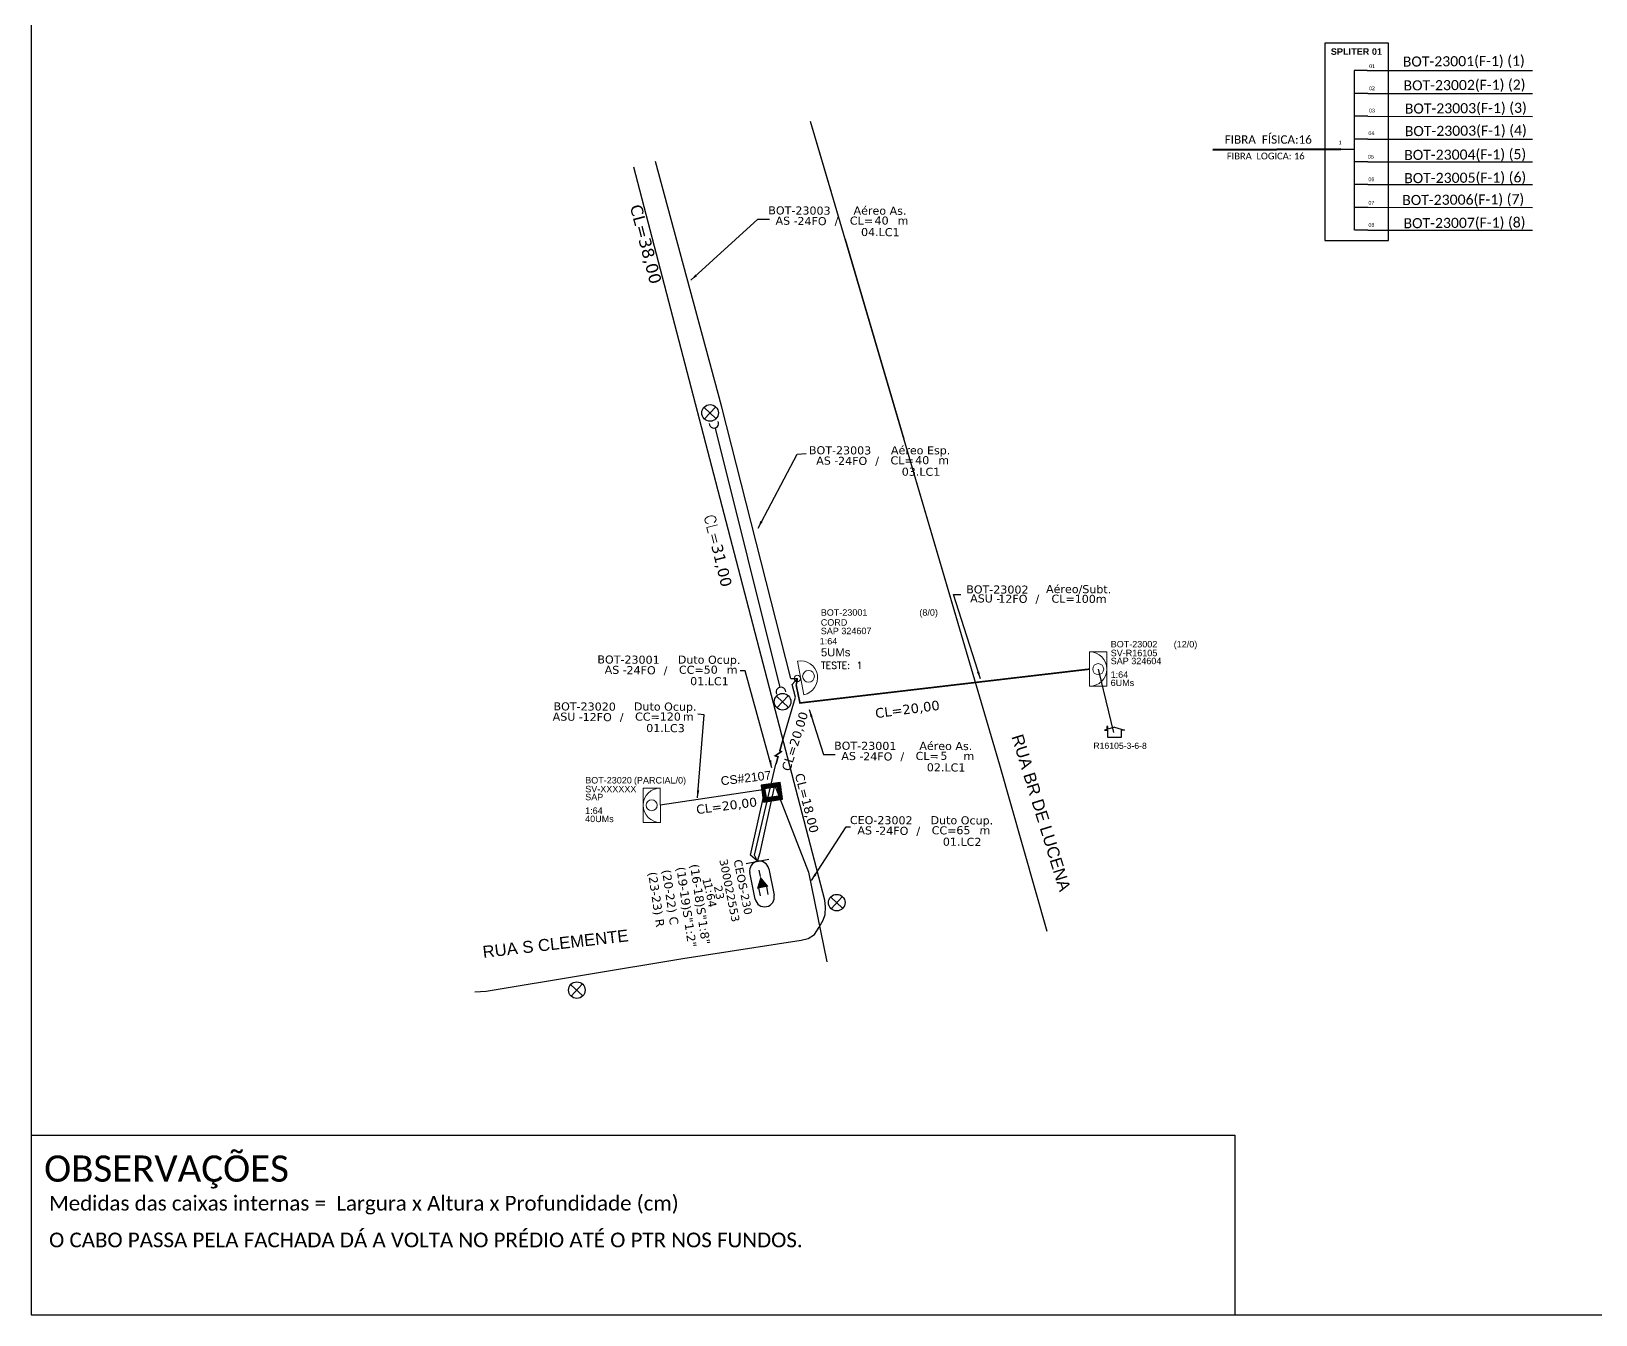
# Model space of a CAD drawing. Extents: x -89 to 749, y 705 to 1299.
# Drawn here: x -89.3 to 335.8, y 705 to 1053.8 of the extents above; entities that cross this region are included whole.
import ezdxf
from ezdxf.enums import TextEntityAlignment as Align

# ---------------------------------------------------------------- set-up
doc = ezdxf.new("R2010")
doc.units = 0
for name, color, linetype in [('10.1-Caixas Subterrâneas', 5, 'Continuous'), ('20.4-CEOS', 1, 'Continuous'), ('Ancoragem Fachada', 7, 'Continuous'), ('CAP a instalar', 1, 'Continuous'), ('celulas gpon', 7, 'Continuous'), ('label_cabos', 7, 'Continuous'), ('Legenda', 1, 'Continuous'), ('locais', 7, 'Continuous'), ('QUADRA', 7, 'Continuous'), ('Subida Lateral', 5, 'Continuous'), ('Surveys Casinhas', 7, 'Continuous'), ('surveys legendas', 7, 'Continuous')]:
    doc.layers.add(name, color=color, linetype=linetype)
for name, color, linetype, lineweight in [("20.0-LEGENDA DOS CDO'S", 1, 'Continuous', 0), ('20.1-CDO_INTERIOR', 1, 'Continuous', 0), ('20.2-CDO_POSTE', 1, 'Continuous', 5), ('20.6-CORDOALHA_SUPORTE', 7, 'Continuous', 25), ('Segmento Logradouro Texto', 7, 'Continuous', 0)]:
    doc.layers.add(name, color=color, linetype=linetype, lineweight=lineweight)
doc.layers.add('EXTRA', color=50, linetype='Continuous', plot=False)
doc.styles.add('ARIAL', font='arial.ttf')
doc.styles.add('DIGICADE', font='arial.ttf')
doc.styles.add('ROMANS', font='romans')
doc.styles.add('siredit', font='verdana.ttf')
doc.styles.get("Standard").update_dxf_attribs({"font": 'arial.ttf'})
doc.styles.add('WMF-Calibri0', font='calibri.ttf')
doc.linetypes.add('FENCELINE1', pattern='A,0.25,-0.1,[133,ltypeshp.shx,S=0.1,R=0,X=-0.1,Y=0],-0.1,1', length=1.45)
doc.dimstyles.new('CC', dxfattribs={"dimtxt": 1, "dimasz": 2, "dimexe": 0.18, "dimexo": 0.0625, "dimgap": 0.09, "dimtad": 0, "dimdec": 0, "dimrnd": 1, "dimzin": 0, "dimdsep": 46, "dimtxsty": 'siredit', "dimblk": 'NONE', "dimcen": 0, "dimse1": 1, "dimse2": 1, "dimsd1": 1, "dimsd2": 1, "dimclrt": 7, "dimadec": 0, "dimazin": 0, "dimtfac": 1, "dimtdec": 0, "dimtofl": 0, "dimtmove": 0, "dimatfit": 3, "dimfxl": 0, "dimtolj": 1, "dimtzin": 0, "dimarcsym": 0})

# ---------------------------------------------------------------- blocks, each defined once
blk = doc.blocks.new('*U64')
at = {"color": 0}
blk.add_line((2.14, -0.58), (-2.1, -0.68), dxfattribs=at)
for centre, radius in [((0, 0.38), 0.733), ((0.03, -1.03), 0.393)]:
    blk.add_circle(centre, radius, dxfattribs=at)
blk.add_arc((0.02, -0.63), 2.12, 1.3782, 181.3782, dxfattribs=at)
blk = doc.blocks.new('Inst CDOE-8 CAIXA DIST OPT CDOE 48F_8D C_SPL OPTAP')
at = {"layer": "20.0-LEGENDA DOS CDO'S", "color": 0, "style": 'ARIAL'}
for tag, p, height in [('FID', (0.12, 5.25), 0.8), ('CORDOALHA', (0.12, 4.02), 0.8), ('1:XX', (-0.01, 1.7), 0.8), ('SAP', (0.12, 2.96), 0.8), ('UMS', (0.14, 0.22), 1)]:
    blk.add_attdef(tag, p, '', height=height, rotation=0.118, dxfattribs=at)
at = {"layer": "20.0-LEGENDA DOS CDO'S", "color": 0}
for tag, p, style, flags in [('ID_ATIVIDADE', (0.12, 6.47), 'ARIAL', 3), ('FATOR', (7.92, 6.47), 'ARIAL', 1), ('QTDE', (0.23, -0.97), 'DIGICADE', 3)]:
    blk.add_attdef(tag, p, '', height=0.8, rotation=0.118, dxfattribs=dict(at, style=style, flags=flags))
at = {"layer": "20.0-LEGENDA DOS CDO'S", "color": 0, "style": 'ARIAL'}
blk.add_attdef('FIBRAS_UTILIZADAS', text='', height=0.8, rotation=0.118, dxfattribs=at).set_placement((13.48, 5.26), align=Align.CENTER)
blk = doc.blocks.new('Teste  FTTH')
at = {"color": 0, "lineweight": 0, "style": 'ROMANS'}
for tag, p in [('TESTE', (-2.3, -0.29)), ('QTDE', (0.21, -0.29))]:
    blk.add_attdef(tag, p, '', height=0.48, dxfattribs=at)
for tag, p, flags in [('FID', (-2.23, -1.25), 1), ('FATOR', (-2.23, -2.03), 3), ('ID_ATIVIDADE', (-2.23, -2.72), 3)]:
    blk.add_attdef(tag, p, '', height=0.48, dxfattribs=dict(at, flags=flags))
blk = doc.blocks.new('*X58')
at = {"color": 0, "linetype": 'Continuous'}
for p, q in [((-1.25, 0.34099), (-0.49099, 1.1)), ((-1.25, 0.517767), (-0.667767, 1.1)), ((-1.25, 0.694544), (-0.844544, 1.1)), ((-1.25, 0.87132), (-1.02132, 1.1)), ((-1.25, 1.048097), (-1.198097, 1.1)), ((-1.25, 0.164214), (-0.8035, 0.610714)), ((-1.25, -0.012563), (-0.8035, 0.433937)), ((-1.25, -0.18934), (-0.8035, 0.25716)), ((-1.25, -0.366117), (-0.8035, 0.080383)), ((-0.789214, 0.625), (-0.314214, 1.1)), ((-0.612437, 0.625), (-0.137437, 1.1)), ((-0.43566, 0.625), (0.03934, 1.1)), ((-0.258883, 0.625), (0.216117, 1.1)), ((-0.082107, 0.625), (0.392893, 1.1)), ((0.09467, 0.625), (0.56967, 1.1)), ((0.271447, 0.625), (0.746447, 1.1)), ((0.448223, 0.625), (0.923223, 1.1)), ((0.625, 0.625), (1.1, 1.1)), ((0.801777, 0.625), (1.25, 1.073223)), ((0.8035, 0.449947), (1.25, 0.896447)), ((0.8035, 0.27317), (1.25, 0.71967)), ((0.8035, 0.096393), (1.25, 0.542893)), ((0.8035, -0.080383), (1.25, 0.366117)), ((0.8035, -0.25716), (1.25, 0.18934)), ((0.8035, -0.433937), (1.25, 0.012563)), ((-1.25, -0.542893), (-0.8035, -0.096393)), ((-1.25, -0.71967), (-0.8035, -0.27317)), ((-1.25, -0.896447), (-0.8035, -0.449947)), ((-1.25, -1.073223), (-0.801777, -0.625)), ((-1.1, -1.1), (-0.625, -0.625)), ((-0.923223, -1.1), (-0.448223, -0.625)), ((-0.746447, -1.1), (-0.271447, -0.625)), ((-0.56967, -1.1), (-0.09467, -0.625)), ((-0.392893, -1.1), (0.082107, -0.625)), ((-0.216117, -1.1), (0.258883, -0.625)), ((-0.03934, -1.1), (0.43566, -0.625)), ((0.137437, -1.1), (0.612437, -0.625)), ((0.314214, -1.1), (0.789214, -0.625)), ((0.49099, -1.1), (1.25, -0.34099)), ((0.667767, -1.1), (1.25, -0.517767)), ((0.8035, -0.610714), (1.25, -0.164214)), ((0.844544, -1.1), (1.25, -0.694544)), ((1.02132, -1.1), (1.25, -0.87132)), ((1.198097, -1.1), (1.25, -1.048097))]:
    blk.add_line(p, q, dxfattribs=at)
blk = doc.blocks.new('MANHOLE_MQ')
at = {"color": 0, "linetype": 'Continuous'}
for p, q in [((0.0000062, 0.0000057), (-0.0000063, 0.0000057)), ((-0.0000063, 0.0000057), (-0.0000063, -0.0000053)), ((-0.000004, 0.0000033), (0.000004, 0.0000033)), ((-0.000004, -0.0000029), (-0.000004, 0.0000033)), ((0.000004, 0.0000033), (0.000004, -0.0000029)), ((0.0000062, -0.0000053), (0.0000062, 0.0000057)), ((-0.0000063, -0.0000053), (0.0000062, -0.0000053)), ((0.000004, -0.0000029), (-0.000004, -0.0000029)), ((0.000004, -0.0000029), (0.000004, -0.0000029))]:
    blk.add_line(p, q, dxfattribs=at)
at = {"color": 0, "linetype": 'Continuous', "xscale": 5e-06, "yscale": 5e-06, "zscale": 1e-05}
blk.add_blockref('*X58', (0, 0.0000002), dxfattribs=at)
blk = doc.blocks.new('CDOI_CT_ESQ')
at = {"layer": '20.1-CDO_INTERIOR', "color": 0, "lineweight": 18}
blk.add_lwpolyline([(-2.12, -2.13), (-2.12, 2.12), (0, 2.12), (0.01, -2.13)], close=True, dxfattribs=at)
blk.add_circle((-1.06, 0), 0.68, dxfattribs=at)
blk.add_arc((0.01, 0), 2.13, 90.0276, 270.0276, dxfattribs=at)
at = {"layer": "20.0-LEGENDA DOS CDO'S", "color": 0, "style": 'ARIAL'}
for tag, p in [('CDO_N', (-9.3, 2.69)), ('SURVEY', (-9.3, 1.6)), ('SAP', (-9.3, 0.61)), ('1:XX', (-9.31, -1.08)), ('UMS', (-9.31, -2.09))]:
    blk.add_attdef(tag, p, '', height=0.68, rotation=359.9724, dxfattribs=at)
blk.add_attdef('FIBRAS_UTILIZADAS', text='', height=0.68, rotation=359.9724, dxfattribs=at).set_placement((-1.59, 2.69), align=Align.CENTER)
blk = doc.blocks.new('_None')
blk = doc.blocks.new('LEGENDA DOS CABOS')
at = {"layer": 'EXTRA', "color": 0, "style": 'siredit'}
for tag, p in [('ID', (4.6, 0.97)), ('XX', (9.03, 0.97))]:
    blk.add_attdef(tag, text='', height=0.48, rotation=359.69, dxfattribs=at).set_placement(p, align=Align.MIDDLE_CENTER)
at = {"layer": 'Legenda', "color": 0, "style": 'siredit'}
for tag, p in [('TIPO_CABO', (1.31, 0)), ('CABO', (4.69, -0.05)), ('/', (6.81, -0.05)), ('METROS', (10.03, -0.05))]:
    blk.add_attdef(tag, text='', height=0.8, rotation=359.69, dxfattribs=at).set_placement(p, align=Align.MIDDLE_CENTER)
blk = doc.blocks.new('Inst CB ESP CFOA-SM-AS-80-TS-24')
at = {"layer": 'label_cabos', "color": 0, "style": 'siredit'}
for tag, flags, p in [('ID_ATIVIDADE', 3, (1.31, 2.67)), ('FATOR', 1, (11.56, 2.55))]:
    blk.add_attdef(tag, text='', height=1, rotation=359.69, dxfattribs=dict(at, flags=flags)).set_placement(p, align=Align.MIDDLE_CENTER)
for tag, p in [('TIPO_CABO', (1.76, 0)), ('DESTINO_CABO', (3.13, 1.26)), ('CABO', (4.69, -0.05)), ('/', (7.71, -0.05)), ('LANCE', (10.81, 0)), ('TIPO_CABO', (13.11, 1.24)), ('UND', (15.96, 0)), ('FID', (13.15, -1.41))]:
    blk.add_attdef(tag, text='', height=1, rotation=359.69, dxfattribs=at).set_placement(p, align=Align.MIDDLE_CENTER)
blk.add_attdef('QTDE', (12.43, -0.47), '', height=1, rotation=359.69, dxfattribs=at)
blk = doc.blocks.new('Inst CB AS CFOA-SM-AS-80-TS-24')
at = {"layer": 'label_cabos', "color": 0, "style": 'siredit'}
for tag, flags, p in [('ID_ATIVIDADE', 3, (1.31, 2.67)), ('FATOR', 1, (11.56, 2.55))]:
    blk.add_attdef(tag, text='', height=1, rotation=359.69, dxfattribs=dict(at, flags=flags)).set_placement(p, align=Align.MIDDLE_CENTER)
for tag, p in [('TIPO_CABO', (1.76, 0)), ('DESTINO_CABO', (3.13, 1.26)), ('CABO', (4.69, -0.05)), ('/', (7.71, -0.05)), ('LANCE', (10.81, 0)), ('TIPO_CABO', (13.11, 1.24)), ('UND', (15.96, 0)), ('FID', (13.15, -1.41))]:
    blk.add_attdef(tag, text='', height=1, rotation=359.69, dxfattribs=at).set_placement(p, align=Align.MIDDLE_CENTER)
blk.add_attdef('QTDE', (12.43, -0.47), '', height=1, rotation=359.69, dxfattribs=at)
blk = doc.blocks.new('Inst CB DT OCUP CFOA-SM-AS-80-TS-24')
at = {"layer": 'label_cabos', "color": 0, "style": 'siredit'}
for tag, flags, p in [('ID_ATIVIDADE', 3, (1.31, 2.67)), ('FATOR', 1, (11.56, 2.55))]:
    blk.add_attdef(tag, text='', height=1, rotation=359.69, dxfattribs=dict(at, flags=flags)).set_placement(p, align=Align.MIDDLE_CENTER)
for tag, p in [('TIPO_CABO', (1.76, 0)), ('DESTINO_CABO', (3.13, 1.26)), ('CABO', (4.69, -0.05)), ('/', (7.71, -0.05)), ('LANCE', (10.91, 0)), ('TIPO_CABO', (13.11, 1.24)), ('UND', (15.96, 0)), ('FID', (13.15, -1.41))]:
    blk.add_attdef(tag, text='', height=1, rotation=359.69, dxfattribs=at).set_placement(p, align=Align.MIDDLE_CENTER)
blk.add_attdef('QTDE', (12.43, -0.47), '', height=1, rotation=359.69, dxfattribs=at)
blk = doc.blocks.new('Inst CB DT OCUP CFOA-SM-ASU-120-S-12')
at = {"layer": 'label_cabos', "color": 0, "style": 'siredit'}
for tag, flags, p in [('ID_ATIVIDADE', 3, (1.31, 2.67)), ('FATOR', 1, (11.56, 2.55))]:
    blk.add_attdef(tag, text='', height=1, rotation=359.69, dxfattribs=dict(at, flags=flags)).set_placement(p, align=Align.MIDDLE_CENTER)
for tag, p in [('TIPO_CABO', (1.26, 0)), ('DESTINO_CABO', (3.13, 1.26)), ('CABO', (4.69, -0.05)), ('/', (7.71, -0.05)), ('LANCE', (10.91, 0)), ('TIPO_CABO', (13.11, 1.24)), ('UND', (15.96, 0)), ('FID', (13.15, -1.41))]:
    blk.add_attdef(tag, text='', height=1, rotation=359.69, dxfattribs=at).set_placement(p, align=Align.MIDDLE_CENTER)
blk.add_attdef('QTDE', (12.43, -0.47), '', height=1, rotation=359.69, dxfattribs=at)
blk = doc.blocks.new('*U71')
at = {"layer": '20.4-CEOS', "color": 7, "style": 'siredit'}
for tag, p in [('FIBRAS_SPLITTER', (0, 0)), ('FIBRAS_TOP_C', (0, -4.13)), ('RESERVA_FINAIS', (0, -5.46))]:
    blk.add_attdef(tag, p, '', height=1.01, dxfattribs=at)
for tag, p, flags in [('ID_ATIVIDADE', (0, -6.77), 3), ('FATOR', (0, -8.09), 1), ('QTDE', (0, -9.4), 1), ('FID', (0, -10.71), 1)]:
    blk.add_attdef(tag, p, '', height=1.01, dxfattribs=dict(at, flags=flags))
blk = doc.blocks.new('*U73')
at = {"layer": '20.4-CEOS', "color": 7, "style": 'siredit'}
for tag, p in [('FIBRAS_SPLITTER', (0, 0)), ('FIBRAS_TOP_C', (0, -4.13)), ('RESERVA_FINAIS', (0, -5.46))]:
    blk.add_attdef(tag, p, '', height=1.01, dxfattribs=at)
for tag, p, flags in [('ID_ATIVIDADE', (0, -6.77), 3), ('FATOR', (0, -8.09), 1), ('QTDE', (0, -9.4), 1), ('FID', (0, -10.71), 1)]:
    blk.add_attdef(tag, p, '', height=1.01, dxfattribs=dict(at, flags=flags))

msp = doc.modelspace()

# ---------------------------------------------------------------- linework, layer by layer
at = {"color": 7, "linetype": 'Continuous'}
for p, q in [((270.19, 1043.18), (270.19, 999.75)), ((273.71, 1043.18), (270.19, 1043.18)), ((273.88, 1036.9), (270.37, 1036.9)), ((273.88, 1030.71), (270.37, 1030.71)), ((266.54, 1021.75), (270.18, 1021.75)), ((273.88, 1024.48), (270.37, 1024.48)), ((273.88, 1018.32), (270.37, 1018.32)), ((273.88, 1012.16), (270.37, 1012.16)), ((273.88, 1005.97), (270.37, 1005.97)), ((273.88, 999.79), (270.37, 999.79))]:
    msp.add_line(p, q, dxfattribs=at)
at = {"color": 10, "linetype": 'Continuous'}
for p, q in [((273.71, 1043.18), (318.65, 1043.17)), ((273.88, 1036.9), (318.65, 1036.88)), ((273.88, 1030.72), (318.65, 1030.7)), ((273.88, 1024.5), (318.65, 1024.48)), ((273.88, 1018.33), (318.65, 1018.32)), ((273.88, 1012.17), (318.65, 1012.15)), ((273.88, 1005.98), (318.65, 1005.96)), ((273.88, 999.79), (318.65, 999.78))]:
    msp.add_line(p, q, dxfattribs=at)
at = {"color": 1, "linetype": 'Continuous', "lineweight": 60}
msp.add_line((266.54, 1021.75), (231.76, 1021.64), dxfattribs=at)
msp.add_lwpolyline([(-89.32, 705.02), (749.25, 705.02), (749.25, 1299.02), (-89.32, 1299.02), (-89.32, 705.02)])
at = {"color": 7}
msp.add_lwpolyline([(262.22, 996.97), (279.5, 996.97), (279.5, 1050.62), (262.22, 1050.62)], close=True, dxfattribs=at)
at = {"color": 4}
for points in [[(122.33, 1029.39), (128.61, 1008.24), (173.78, 854.49), (186.61, 809.27)], [(200.61, 880.47), (204.78, 863.21)]]:
    msp.add_lwpolyline(points, dxfattribs=at)
at = {"color": 7}
for points in [[(-89.24, 753.78), (237.71, 753.78)], [(237.71, 753.78), (237.71, 705.02)]]:
    msp.add_lwpolyline(points, dxfattribs=at)
at = {"layer": '20.1-CDO_INTERIOR', "color": 1, "lineweight": 18}
msp.add_lwpolyline([(202.94, 875.81), (202.95, 885.14), (198.28, 885.14), (198.28, 875.81)], close=True, dxfattribs=at)
msp.add_circle((200.61, 880.47), 1.49, dxfattribs=at)
msp.add_arc((198.28, 880.48), 4.66, 269.9724, 89.9724, dxfattribs=at)
at = {"layer": '20.4-CEOS', "color": 7}
for p, q in [((107.4, 817.98), (105.95, 825.17)), ((111.08, 826.2), (112.53, 819.01))]:
    msp.add_line(p, q, dxfattribs=at)
for points in [[(104.91, 827.63), (111.09, 828.87)], [(108.84, 824.08), (108.49, 825.8)], [(108.3, 821.01), (108.74, 818.83)], [(110.43, 821.44), (110.87, 819.26)]]:
    msp.add_lwpolyline(points, dxfattribs=at)
msp.add_lwpolyline([(108.84, 824.08, 0, 3.23, 0), (109.44, 821.11, 3.23, 3.23, 0)], format="xyseb", dxfattribs=at)
for centre, start, end in [((108.52, 825.69), 11.3869, 191.3869), ((109.97, 818.49), 191.3869, 11.3869)]:
    msp.add_arc(centre, 2.62, start, end, dxfattribs=at)
at = {"layer": '20.6-CORDOALHA_SUPORTE'}
msp.add_line((96.52, 945.92), (114.09, 875.52), dxfattribs=at)
for centre, radius, start, end in [((96.19, 947.29), 1.29, 184.1413, 22.5909), ((114.4, 874.26), 1.3, 2.1491, 205.8631)]:
    msp.add_arc(centre, radius, start, end, dxfattribs=at)
at = {"layer": 'CAP a instalar', "color": 7, "linetype": 'FENCELINE1', "ltscale": 5}
for points in [[(117.06, 877.96), (98.26, 952), (80.29, 1018.43)], [(114.71, 860.51), (118.35, 872.86), (117.48, 876.29)], [(117.06, 877.96), (118.87, 877.95), (117.48, 876.29)]]:
    msp.add_lwpolyline(points, dxfattribs=at)
at = {"layer": 'CAP a instalar', "color": 1, "linetype": 'FENCELINE1', "ltscale": 5, "const_width": 0.439}
for points in [[(118.55, 876.12), (119.56, 871.27), (198.28, 880.48)], [(118.87, 877.95), (118.55, 876.12), (119.56, 871.27)]]:
    msp.add_lwpolyline(points, dxfattribs=at)
at = {"layer": 'CAP a instalar', "color": 7, "ltscale": 5}
for points in [[(107.18, 829.95), (113.05, 854.64)], [(108.76, 830.64), (112.78, 848.81), (112.78, 848.81), (121.9, 825.29), (126.85, 800.91)], [(108, 828.25), (107.18, 829.95)], [(108, 828.25), (108.76, 830.64)]]:
    msp.add_lwpolyline(points, dxfattribs=at)
at = {"layer": 'CAP a instalar', "color": 8, "ltscale": 5}
for points in [[(110.14, 847.72), (81.62, 843.49)], [(106.14, 829.93), (110.14, 847.72)], [(108, 828.25), (106.14, 829.93)]]:
    msp.add_lwpolyline(points, dxfattribs=at)
at = {"layer": 'locais', "color": 1}
for p, q in [((93.49, 951.6), (96.72, 948.58)), ((96.62, 951.7), (93.6, 948.47)), ((113.21, 873.09), (116.44, 870.07)), ((116.33, 873.2), (113.31, 869.97)), ((127.92, 818.5), (131.15, 815.48)), ((131.05, 818.6), (128.03, 815.37)), ((57.29, 794.72), (60.52, 791.7)), ((60.42, 794.82), (57.4, 791.59))]:
    msp.add_line(p, q, dxfattribs=at)
for centre in [(95.14, 950.11), (114.85, 871.61), (129.56, 817.02), (58.93, 793.24)]:
    msp.add_circle(centre, 2.25, dxfattribs=at)
at = {"layer": 'QUADRA'}
for points in [[(122.33, 1029.39), (128.06, 1010.09)], [(131.81, 997.36), (147.77, 943.02)], [(151.16, 931.48), (173.78, 854.49), (186.61, 809.27)]]:
    msp.add_lwpolyline(points, dxfattribs=at)
at = {"layer": 'QUADRA', "color": 4}
msp.add_lwpolyline([(31.19, 792.74), (34.33, 792.91), (87.78, 801.82), (119.87, 806.86), (121.81, 807.24), (123.48, 808.4), (124.83, 810.34), (125.85, 812.28), (126.38, 813.83), (126.5, 815.76), (126.31, 817.69), (74.4, 1016.89)], dxfattribs=at)
at = {"layer": 'Subida Lateral', "color": 5, "const_width": 0.439}
msp.add_lwpolyline([(113.05, 854.64), (113.61, 856.65), (112.86, 856.93), (114.5, 858.05), (114.09, 858.27), (114.71, 860.51)], dxfattribs=at)
at = {"layer": 'Surveys Casinhas'}
for p, q in [((205.04, 864.72), (202.3, 863.93)), ((202.3, 863.93), (203.16, 863.93)), ((202.92, 864.85), (202.92, 864.12)), ((203.21, 864.84), (202.92, 864.85)), ((203.16, 863.93), (203.16, 861.97)), ((203.2, 864.2), (203.21, 864.84)), ((205.04, 864.72), (207.76, 863.92)), ((206.9, 861.96), (206.91, 863.91)), ((207.76, 863.92), (206.91, 863.92)), ((203.16, 861.97), (206.9, 861.96))]:
    msp.add_line(p, q, dxfattribs=at)

# ---------------------------------------------------------------- block references
at = {"layer": '10.1-Caixas Subterrâneas', "color": 30, "xscale": 419695.391167741, "yscale": 419695.3911677412, "zscale": 419695.3911677412, "rotation": 188.4203715481281}
msp.add_blockref('MANHOLE_MQ', (111.89, 847.11), dxfattribs=at)
at = {"layer": "20.0-LEGENDA DOS CDO'S", "color": 5, "lineweight": 0, "xscale": 2.19422352464909, "yscale": 2.19422352464909, "zscale": 2.19422352464909}
msp.add_blockref('Inst CDOE-8 CAIXA DIST OPT CDOE 48F_8D C_SPL OPTAP', (124.96, 883.46), dxfattribs=at).add_auto_attribs({'FID': 'BOT-23001', 'CORDOALHA': 'CORD', 'SAP': 'SAP 324607', '1:XX': '1:64', 'UMS': '5UMs', 'FIBRAS_UTILIZADAS': '(8/0)'})
at = {"layer": "20.0-LEGENDA DOS CDO'S", "color": 5, "lineweight": 0, "xscale": 3.840988279898232, "yscale": 3.840988279898231, "zscale": 3.840988279898231, "rotation": 3.126797674058592e-05}
msp.add_blockref('Teste  FTTH', (134.13, 881.69), dxfattribs=at).add_auto_attribs({'TESTE': 'TESTE:', 'QTDE': '1'})
at = {"layer": '20.1-CDO_INTERIOR'}
ref = msp.add_blockref('CDOI_CT_ESQ', (81.61, 843.49), dxfattribs=dict(at, xscale=2.19422352464909, yscale=2.19422352464909, zscale=2.19422352464909))
ref.add_attrib('CDO_N', 'BOT-23020', (61.21, 849.4), dxfattribs={"layer": "20.0-LEGENDA DOS CDO'S", "color": 8, "height": 1.755, "rotation": 359.9724, "style": 'ARIAL'})
ref.add_attrib('FIBRAS_UTILIZADAS', '          (PARCIAL/0)', dxfattribs={"layer": "20.0-LEGENDA DOS CDO'S", "color": 8, "height": 1.7554, "rotation": 359.9724, "style": 'ARIAL'}).set_placement((78.13, 849.39), align=Align.CENTER)
ref.add_attrib('SURVEY', 'SV-XXXXXX', (61.22, 847), dxfattribs={"layer": "20.0-LEGENDA DOS CDO'S", "color": 8, "height": 1.755, "rotation": 359.9724, "style": 'ARIAL'})
ref.add_attrib('SAP', 'SAP', (61.21, 844.84), dxfattribs={"layer": "20.0-LEGENDA DOS CDO'S", "color": 8, "height": 1.755, "rotation": 359.9724, "style": 'ARIAL'})
ref.add_attrib('1:XX', '1:64', (61.19, 841.13), dxfattribs={"layer": "20.0-LEGENDA DOS CDO'S", "color": 8, "height": 1.755, "rotation": 359.9724, "style": 'ARIAL'})
ref.add_attrib('UMS', '40UMs', (61.19, 838.9), dxfattribs={"layer": "20.0-LEGENDA DOS CDO'S", "color": 8, "height": 1.755, "rotation": 359.9724, "style": 'ARIAL'})
at = {"layer": '20.2-CDO_POSTE', "color": 5, "xscale": -2.19422352464909, "yscale": 2.19422352464909, "zscale": 2.19422352464909, "rotation": 282.001842506899}
msp.add_blockref('*U64', (121.08, 878.35), dxfattribs=at)
at = {"layer": '20.4-CEOS', "color": 7, "lineweight": 0}
ref = msp.add_blockref('*U71', (89.67, 827.33), dxfattribs=dict(at, xscale=2.328528695577172, yscale=2.328528695577171, zscale=2.328528695577171, rotation=278.4045208440202))
ref.add_attrib('FIBRAS_SPLITTER', '(16-18)S"1:8"', (89.67, 827.33), dxfattribs={"color": 7, "height": 2.3511, "rotation": 278.4045, "style": 'siredit'})
ref.add_attrib('FIBRAS_TOP_C', '(20-22) C', (82.06, 825.82), dxfattribs={"color": 7, "height": 2.351, "rotation": 278.4045, "style": 'siredit'})
ref.add_attrib('RESERVA_FINAIS', '(23-23) R', (78.27, 825.21), dxfattribs={"color": 7, "height": 2.351, "rotation": 278.4045, "style": 'siredit'})
ref = msp.add_blockref('*U73', (85.96, 826.57), dxfattribs=dict(at, xscale=2.328528695577172, yscale=2.328528695577171, zscale=2.328528695577171, rotation=278.4045208440202))
ref.add_attrib('FIBRAS_SPLITTER', '(19-19)S"1:2"', (85.96, 826.57), dxfattribs={"color": 7, "height": 2.3511, "rotation": 278.4045, "style": 'siredit'})
at = {"layer": 'label_cabos'}
ref = msp.add_blockref('Inst CB AS CFOA-SM-AS-80-TS-24', (112.56, 1002.35), dxfattribs=dict(at, xscale=2.19422352464909, yscale=2.19422352464909, zscale=2.19422352464909))
ref.add_attrib('DESTINO_CABO', 'BOT-23003', dxfattribs={"color": 0, "height": 2.194, "rotation": 359.69, "style": 'siredit'}).set_placement((119.43, 1005.12), align=Align.MIDDLE_CENTER)
ref.add_attrib('TIPO_CABO', 'Aéreo As.', dxfattribs={"color": 0, "height": 2.194, "rotation": 359.69, "style": 'siredit'}).set_placement((141.32, 1005.08), align=Align.MIDDLE_CENTER)
ref.add_attrib('CABO', '24FO', dxfattribs={"color": 0, "height": 2.194, "rotation": 359.69, "style": 'siredit'}).set_placement((122.84, 1002.24), align=Align.MIDDLE_CENTER)
ref.add_attrib('/', '/', dxfattribs={"color": 0, "height": 2.19, "rotation": 359.69, "style": 'siredit'}).set_placement((129.48, 1002.24), align=Align.MIDDLE_CENTER)
ref.add_attrib('TIPO_CABO', 'AS - ', dxfattribs={"color": 0, "height": 2.194, "rotation": 359.69, "style": 'siredit'}).set_placement((116.42, 1002.34), align=Align.MIDDLE_CENTER)
ref.add_attrib('FID', '04.LC1', dxfattribs={"color": 0, "height": 2.194, "rotation": 359.69, "style": 'siredit'}).set_placement((141.4, 999.25), align=Align.MIDDLE_CENTER)
ref.add_attrib('LANCE', 'CL=', dxfattribs={"color": 0, "height": 2.194, "rotation": 359.69, "style": 'siredit'}).set_placement((136.27, 1002.36), align=Align.MIDDLE_CENTER)
ref.add_attrib('QTDE', '40', (139.83, 1001.31), dxfattribs={"color": 0, "height": 2.194, "rotation": 359.69, "style": 'siredit'})
ref.add_attrib('UND', 'm', dxfattribs={"color": 0, "height": 2.19, "rotation": 359.69, "style": 'siredit'}).set_placement((147.58, 1002.36), align=Align.MIDDLE_CENTER)
ref = msp.add_blockref('Inst CB ESP CFOA-SM-AS-80-TS-24', (123.6, 937.16), dxfattribs=dict(at, xscale=2.19422352464909, yscale=2.19422352464909, zscale=2.19422352464909, rotation=0.1315642785740553))
ref.add_attrib('DESTINO_CABO', 'BOT-23003', dxfattribs={"color": 0, "height": 2.194, "rotation": 359.8216, "style": 'siredit'}).set_placement((130.47, 939.94), align=Align.MIDDLE_CENTER)
ref.add_attrib('TIPO_CABO', 'Aéreo Esp.', dxfattribs={"color": 0, "height": 2.194, "rotation": 359.8216, "style": 'siredit'}).set_placement((152.36, 939.95), align=Align.MIDDLE_CENTER)
ref.add_attrib('CABO', '24FO', dxfattribs={"color": 0, "height": 2.194, "rotation": 359.8216, "style": 'siredit'}).set_placement((133.88, 937.07), align=Align.MIDDLE_CENTER)
ref.add_attrib('/', '/', dxfattribs={"color": 0, "height": 2.19, "rotation": 359.8216, "style": 'siredit'}).set_placement((140.53, 937.08), align=Align.MIDDLE_CENTER)
ref.add_attrib('TIPO_CABO', 'AS - ', dxfattribs={"color": 0, "height": 2.194, "rotation": 359.8216, "style": 'siredit'}).set_placement((127.47, 937.15), align=Align.MIDDLE_CENTER)
ref.add_attrib('FID', '03.LC1', dxfattribs={"color": 0, "height": 2.194, "rotation": 359.8216, "style": 'siredit'}).set_placement((152.46, 934.12), align=Align.MIDDLE_CENTER)
ref.add_attrib('LANCE', 'CL=', dxfattribs={"color": 0, "height": 2.194, "rotation": 359.8216, "style": 'siredit'}).set_placement((147.32, 937.21), align=Align.MIDDLE_CENTER)
ref.add_attrib('QTDE', '40', (150.87, 936.18), dxfattribs={"color": 0, "height": 2.194, "rotation": 359.8216, "style": 'siredit'})
ref.add_attrib('UND', 'm', dxfattribs={"color": 0, "height": 2.19, "rotation": 359.8216, "style": 'siredit'}).set_placement((158.63, 937.24), align=Align.MIDDLE_CENTER)
at = {"layer": 'label_cabos', "color": 0, "lineweight": 0}
ref = msp.add_blockref('LEGENDA DOS CABOS', (163.91, 898.55), dxfattribs=dict(at, xscale=2.19422352464909, yscale=2.19422352464909, zscale=2.19422352464909))
ref.add_attrib('ID', 'BOT-23002', dxfattribs={"color": 0, "height": 2.194, "rotation": 359.69, "style": 'siredit'}).set_placement((173.21, 902.12), align=Align.MIDDLE_CENTER)
ref.add_attrib('CABO', '12FO', dxfattribs={"color": 0, "height": 2.194, "rotation": 359.69, "style": 'siredit'}).set_placement((177.43, 899.59), align=Align.MIDDLE_CENTER)
ref.add_attrib('METROS', 'CL=100m', dxfattribs={"color": 0, "height": 2.194, "rotation": 359.69, "style": 'siredit'}).set_placement((195.41, 899.59), align=Align.MIDDLE_CENTER)
ref.add_attrib('XX', 'Aéreo/Subt.', dxfattribs={"color": 0, "height": 2.1942, "rotation": 359.69, "style": 'siredit'}).set_placement((195.3, 902.22), align=Align.MIDDLE_CENTER)
ref.add_attrib('/', '/', dxfattribs={"color": 0, "height": 2.19, "rotation": 359.69, "style": 'siredit'}).set_placement((184.08, 899.59), align=Align.MIDDLE_CENTER)
ref.add_attrib('TIPO_CABO', 'ASU -', dxfattribs={"color": 0, "height": 2.194, "rotation": 359.69, "style": 'siredit'}).set_placement((169.92, 899.69), align=Align.MIDDLE_CENTER)
ref = msp.add_blockref('Inst CB DT OCUP CFOA-SM-AS-80-TS-24', (66.11, 880.29), dxfattribs=dict(at, xscale=2.19422352464909, yscale=2.19422352464909, zscale=2.19422352464909))
ref.add_attrib('DESTINO_CABO', 'BOT-23001', dxfattribs={"color": 0, "height": 2.194, "rotation": 359.69, "style": 'siredit'}).set_placement((72.98, 883.06), align=Align.MIDDLE_CENTER)
ref.add_attrib('CABO', '24FO', dxfattribs={"color": 0, "height": 2.194, "rotation": 359.69, "style": 'siredit'}).set_placement((76.4, 880.18), align=Align.MIDDLE_CENTER)
ref.add_attrib('TIPO_CABO', 'Duto Ocup.', dxfattribs={"color": 0, "height": 2.194, "rotation": 359.69, "style": 'siredit'}).set_placement((94.88, 883.03), align=Align.MIDDLE_CENTER)
ref.add_attrib('/', '/', dxfattribs={"color": 0, "height": 2.19, "rotation": 359.69, "style": 'siredit'}).set_placement((83.04, 880.18), align=Align.MIDDLE_CENTER)
ref.add_attrib('TIPO_CABO', 'AS - ', dxfattribs={"color": 0, "height": 2.194, "rotation": 359.69, "style": 'siredit'}).set_placement((69.98, 880.28), align=Align.MIDDLE_CENTER)
ref.add_attrib('FID', '01.LC1', dxfattribs={"color": 0, "height": 2.194, "rotation": 359.69, "style": 'siredit'}).set_placement((94.96, 877.19), align=Align.MIDDLE_CENTER)
ref.add_attrib('LANCE', 'CC=', dxfattribs={"color": 0, "height": 2.194, "rotation": 359.69, "style": 'siredit'}).set_placement((90.05, 880.3), align=Align.MIDDLE_CENTER)
ref.add_attrib('QTDE', '50', (93.39, 879.25), dxfattribs={"color": 0, "height": 2.194, "rotation": 359.69, "style": 'siredit'})
ref.add_attrib('UND', 'm', dxfattribs={"color": 0, "height": 2.19, "rotation": 359.69, "style": 'siredit'}).set_placement((101.14, 880.3), align=Align.MIDDLE_CENTER)
ref = msp.add_blockref('Inst CB DT OCUP CFOA-SM-ASU-120-S-12', (54.18, 867.56), dxfattribs=dict(at, xscale=2.19422352464909, yscale=2.19422352464909, zscale=2.19422352464909))
ref.add_attrib('DESTINO_CABO', 'BOT-23020', dxfattribs={"color": 0, "height": 2.194, "rotation": 359.69, "style": 'siredit'}).set_placement((61.06, 870.33), align=Align.MIDDLE_CENTER)
ref.add_attrib('CABO', '12FO', dxfattribs={"color": 0, "height": 2.194, "rotation": 359.69, "style": 'siredit'}).set_placement((64.47, 867.44), align=Align.MIDDLE_CENTER)
ref.add_attrib('TIPO_CABO', 'Duto Ocup.', dxfattribs={"color": 0, "height": 2.194, "rotation": 359.69, "style": 'siredit'}).set_placement((82.95, 870.29), align=Align.MIDDLE_CENTER)
ref.add_attrib('/', '/', dxfattribs={"color": 0, "height": 2.19, "rotation": 359.69, "style": 'siredit'}).set_placement((71.11, 867.44), align=Align.MIDDLE_CENTER)
ref.add_attrib('TIPO_CABO', 'ASU - ', dxfattribs={"color": 0, "height": 2.194, "rotation": 359.69, "style": 'siredit'}).set_placement((56.95, 867.55), align=Align.MIDDLE_CENTER)
ref.add_attrib('FID', '01.LC3', dxfattribs={"color": 0, "height": 2.194, "rotation": 359.69, "style": 'siredit'}).set_placement((83.03, 864.45), align=Align.MIDDLE_CENTER)
ref.add_attrib('LANCE', 'CC=', dxfattribs={"color": 0, "height": 2.194, "rotation": 359.69, "style": 'siredit'}).set_placement((78.12, 867.56), align=Align.MIDDLE_CENTER)
ref.add_attrib('QTDE', '120', (81.46, 866.51), dxfattribs={"color": 0, "height": 2.194, "rotation": 359.69, "style": 'siredit'})
ref.add_attrib('UND', 'm', dxfattribs={"color": 0, "height": 2.19, "rotation": 359.69, "style": 'siredit'}).set_placement((89.21, 867.56), align=Align.MIDDLE_CENTER)
at = {"layer": 'label_cabos'}
ref = msp.add_blockref('Inst CB AS CFOA-SM-AS-80-TS-24', (130.44, 856.87), dxfattribs=dict(at, xscale=2.19422352464909, yscale=2.19422352464909, zscale=2.19422352464909))
ref.add_attrib('DESTINO_CABO', 'BOT-23001', dxfattribs={"color": 0, "height": 2.194, "rotation": 359.69, "style": 'siredit'}).set_placement((137.31, 859.64), align=Align.MIDDLE_CENTER)
ref.add_attrib('TIPO_CABO', 'Aéreo As.', dxfattribs={"color": 0, "height": 2.194, "rotation": 359.69, "style": 'siredit'}).set_placement((159.2, 859.6), align=Align.MIDDLE_CENTER)
ref.add_attrib('CABO', '24FO', dxfattribs={"color": 0, "height": 2.194, "rotation": 359.69, "style": 'siredit'}).set_placement((140.72, 856.76), align=Align.MIDDLE_CENTER)
ref.add_attrib('/', '/', dxfattribs={"color": 0, "height": 2.19, "rotation": 359.69, "style": 'siredit'}).set_placement((147.36, 856.76), align=Align.MIDDLE_CENTER)
ref.add_attrib('TIPO_CABO', 'AS - ', dxfattribs={"color": 0, "height": 2.194, "rotation": 359.69, "style": 'siredit'}).set_placement((134.3, 856.86), align=Align.MIDDLE_CENTER)
ref.add_attrib('FID', '02.LC1', dxfattribs={"color": 0, "height": 2.194, "rotation": 359.69, "style": 'siredit'}).set_placement((159.28, 853.77), align=Align.MIDDLE_CENTER)
ref.add_attrib('LANCE', 'CL=', dxfattribs={"color": 0, "height": 2.194, "rotation": 359.69, "style": 'siredit'}).set_placement((154.15, 856.87), align=Align.MIDDLE_CENTER)
ref.add_attrib('QTDE', '5', (157.71, 855.83), dxfattribs={"color": 0, "height": 2.19, "rotation": 359.69, "style": 'siredit'})
ref.add_attrib('UND', 'm', dxfattribs={"color": 0, "height": 2.19, "rotation": 359.69, "style": 'siredit'}).set_placement((165.46, 856.87), align=Align.MIDDLE_CENTER)
at = {"layer": 'label_cabos', "color": 0, "lineweight": 0}
ref = msp.add_blockref('Inst CB DT OCUP CFOA-SM-AS-80-TS-24', (134.79, 836.66), dxfattribs=dict(at, xscale=2.19422352464909, yscale=2.19422352464909, zscale=2.19422352464909))
ref.add_attrib('DESTINO_CABO', 'CEO-23002', dxfattribs={"color": 0, "height": 2.194, "rotation": 359.69, "style": 'siredit'}).set_placement((141.66, 839.43), align=Align.MIDDLE_CENTER)
ref.add_attrib('CABO', '24FO', dxfattribs={"color": 0, "height": 2.194, "rotation": 359.69, "style": 'siredit'}).set_placement((145.07, 836.54), align=Align.MIDDLE_CENTER)
ref.add_attrib('TIPO_CABO', 'Duto Ocup.', dxfattribs={"color": 0, "height": 2.194, "rotation": 359.69, "style": 'siredit'}).set_placement((163.56, 839.39), align=Align.MIDDLE_CENTER)
ref.add_attrib('/', '/', dxfattribs={"color": 0, "height": 2.19, "rotation": 359.69, "style": 'siredit'}).set_placement((151.72, 836.54), align=Align.MIDDLE_CENTER)
ref.add_attrib('TIPO_CABO', 'AS - ', dxfattribs={"color": 0, "height": 2.194, "rotation": 359.69, "style": 'siredit'}).set_placement((138.66, 836.65), align=Align.MIDDLE_CENTER)
ref.add_attrib('FID', '01.LC2', dxfattribs={"color": 0, "height": 2.194, "rotation": 359.69, "style": 'siredit'}).set_placement((163.64, 833.55), align=Align.MIDDLE_CENTER)
ref.add_attrib('LANCE', 'CC=', dxfattribs={"color": 0, "height": 2.194, "rotation": 359.69, "style": 'siredit'}).set_placement((158.73, 836.66), align=Align.MIDDLE_CENTER)
ref.add_attrib('QTDE', '65', (162.06, 835.62), dxfattribs={"color": 0, "height": 2.194, "rotation": 359.69, "style": 'siredit'})
ref.add_attrib('UND', 'm', dxfattribs={"color": 0, "height": 2.19, "rotation": 359.69, "style": 'siredit'}).set_placement((169.82, 836.66), align=Align.MIDDLE_CENTER)

# ---------------------------------------------------------------- texts
at = {"color": 7, "style": 'WMF-Calibri0'}
msp.add_text('OBSERVAÇÕES', height=7.1308, dxfattribs=at).set_placement((-85.83, 741.17))
at = {"attachment_point": 5}
for s, insert, char_height, width in [('{\\fArial|b1|i0|c0|p34;\\H1x;\\C10;SPLITER 01}', (270.78, 1048.3), 1.7753, 17.28), ('\\C7;\\fArial|b0|i0|;\\H1.0273588255048;01 ', (275.05, 1044.32), 1.7753, 3.5602), ('\\C7;\\fArial|b0|i0|;\\H1.0273588255048;02 ', (275, 1038.32), 1.7753, 3.7582), ('\\C7;\\fArial|b0|i0|;\\H1.0273588255048;03 ', (275, 1032.27), 1.7753, 3.456), ('\\C7;\\fCalibri|b0|i0|c0|p34;FIBRA  FÍSICA:16', (246.83, 1024.4), 2.2859, 34.56), ('\\C7;\\fArial|b0|i0|;\\H1.0273588255048;04 ', (274.85, 1026.13), 1.7753, 3.7582), ('\\C7;\\fCalibri|b0|i0|c0|p34;FIBRA  LOGICA: 16', (246.13, 1019.91), 1.8289, 34.56), ('\\C7;\\fArial|b0|i0|;\\H1.0273588255048;1', (266.37, 1023.58), 1.7753, 1.7584), ('\\C7;\\fArial|b0|i0|;\\H1.0273588255048;05 ', (274.72, 1019.72), 1.7753, 4.6222), ('\\C7;\\fArial|b0|i0|;\\H1.0273588255048;06 ', (274.85, 1013.58), 1.7753, 3.7582), ('\\C7;\\fArial|b0|i0|;\\H1.0273588255048;07 ', (274.85, 1007.22), 1.7753, 3.7582), ('\\C7;\\fArial|b0|i0|;\\H1.0273588255048;08 ', (274.85, 1001.17), 1.7753, 3.7582)]:
    msp.add_mtext(s, dxfattribs=dict(at, insert=insert, char_height=char_height, width=width))
at = {"char_height": 2.7432, "width": 66.7441, "attachment_point": 5, "rotation": 0.4195}
for s, insert in [('\\C7;\\fCalibri|b0|i0|c0|p34;BOT-23001(F-1) (1)', (299.96, 1045.41)), ('{\\fCalibri|b0|i0|c0|p34;\\C1;BOT-23002(F-1) (2)\\C7;}', (300.16, 1038.93)), ('\\C7;\\fCalibri|b0|i0|c0|p34;BOT-23003(F-1) (3)', (300.51, 1032.63)), ('\\C7;\\fCalibri|b0|i0|c0|p34;BOT-23003(F-1) (4)', (300.51, 1026.51)), ('\\C7;\\fCalibri|b0|i0|c0|p34;BOT-23004(F-1) (5)', (300.35, 1020.03)), ('\\C7;\\fCalibri|b0|i0|c0|p34;BOT-23005(F-1) (6)', (300.35, 1013.73)), ('\\C7;\\fCalibri|b0|i0|c0|p34;BOT-23006(F-1) (7)', (299.81, 1007.78)), ('\\C7;\\fCalibri|b0|i0|c0|p34;BOT-23007(F-1) (8)', (300.16, 1001.48))]:
    msp.add_mtext(s, dxfattribs=dict(at, insert=insert))
at = {"color": 7, "char_height": 4, "width": 658.8434, "attachment_point": 1, "style": 'WMF-Calibri0'}
for s, insert in [('Medidas das caixas internas =  Largura x Altura x Profundidade (cm)', (-84.48, 737.33)), ('\\C1;O CABO PASSA PELA FACHADA DÁ A VOLTA NO PRÉDIO ATÉ O PTR NOS FUNDOS.', (-84.48, 727.34))]:
    msp.add_mtext(s, dxfattribs=dict(at, insert=insert))
at = {"layer": '10.1-Caixas Subterrâneas', "color": 30, "style": 'ARIAL'}
msp.add_text('CS#2107', height=2.365, rotation=6.8605, dxfattribs=at).set_placement((98.18, 848.88))
at = {"layer": "20.0-LEGENDA DOS CDO'S", "color": 1, "lineweight": 0, "style": 'ARIAL'}
for s, p in [('SV-R16105', (204.01, 883.99)), ('BOT-23002', (204.01, 886.38)), ('SAP 324604', (204.01, 881.82)), ('6UMs', (203.99, 875.88)), ('1:64', (203.99, 878.11))]:
    msp.add_text(s, height=1.755, rotation=359.9724, dxfattribs=at).set_placement(p)
msp.add_text('          (12/0)', height=1.7554, rotation=359.9724, dxfattribs=at).set_placement((220.93, 886.37), align=Align.CENTER)
at = {"layer": '20.4-CEOS', "color": 7, "lineweight": 0, "style": 'siredit'}
for s, p in [('300022553', (101.54, 820.54)), ('CEOS-230', (105.2, 821.46)), ('1:64', (96.3, 819.3)), ('23', (98.72, 819.97))]:
    msp.add_text(s, height=2.215, rotation=281.3869, dxfattribs=at).set_placement(p, align=Align.TOP_CENTER)
msp.add_text('1', height=2.22, rotation=281.3869, dxfattribs=at).set_placement((93.01, 823.53))
at = {"layer": '20.6-CORDOALHA_SUPORTE', "color": 0, "lineweight": 0, "style": 'ROMANS'}
msp.add_text('CL=', height=3.012, rotation=284.0061, dxfattribs=at).set_placement((95.45, 914.04), align=Align.RIGHT)
at = {"layer": '20.6-CORDOALHA_SUPORTE', "color": 0, "lineweight": 0, "style": 'siredit'}
msp.add_text('31,00', height=3.012, rotation=283.6961, dxfattribs=at).set_placement((95.45, 914.04))
at = {"layer": 'celulas gpon', "style": 'siredit'}
for s, height, rotation, p in [('CL=38,00', 3.256, 284.6222, (73.32, 1006.27)), ('CL=20,00', 2.596, 7.4194, (140.18, 867.15)), ('CL=20,00', 2.449, 72.6067, (116.86, 852.54)), ('CL=18,00', 2.449, 284.6222, (118.16, 851.83)), ('CL=20,00', 2.449, 7.4871, (91.53, 841.05))]:
    msp.add_text(s, height=height, rotation=rotation, dxfattribs=at).set_placement(p)
at = {"layer": 'Segmento Logradouro Texto', "color": 5, "linetype": 'Continuous', "char_height": 3.2487, "attachment_point": 1, "style": 'DIGICADE'}
for s, insert, width, rotation in [('\\fArial|b0|i0|c0|p34;\\W1.0000000000;\\T1.0000000000;\\o\\lRUA BR DE LUCENA', (180.1, 863.11), 45.3026, 287.2228), ('\\fArial|b0|i0|c0|p34;\\W1.0000000000;\\T1.0000000000;\\o\\lRUA S CLEMENTE', (33.16, 805.2), 40.7486, 6.5626)]:
    msp.add_mtext(s, dxfattribs=dict(at, insert=insert, width=width, rotation=rotation))
at = {"layer": 'surveys legendas', "style": 'ARIAL'}
msp.add_text('R16105-3-6-8', height=1.6843, rotation=359.7837, dxfattribs=at).set_placement((199.3, 858.84))

# ---------------------------------------------------------------- leaders
at = {"layer": 'Ancoragem Fachada'}
for points in [[(89.9, 986.15), (108.11, 1002.78), (111.25, 1002.78)], [(108.17, 918.83), (118.84, 938.92), (121.21, 939.04)], [(168.59, 877.83), (161.33, 900.79), (163.29, 900.79)], [(111.96, 853.69), (104.7, 879.98), (103.32, 879.98)], [(91.72, 845.52), (93.56, 868.08), (91.84, 868.21)], [(122.11, 869.47), (125.99, 857.3), (129.13, 857.3)], [(122.7, 823.06), (132.12, 837.58), (133.3, 837.58)]]:
    msp.add_leader(points, dimstyle='CC', dxfattribs=at)

doc.saveas('drawing.dxf')
